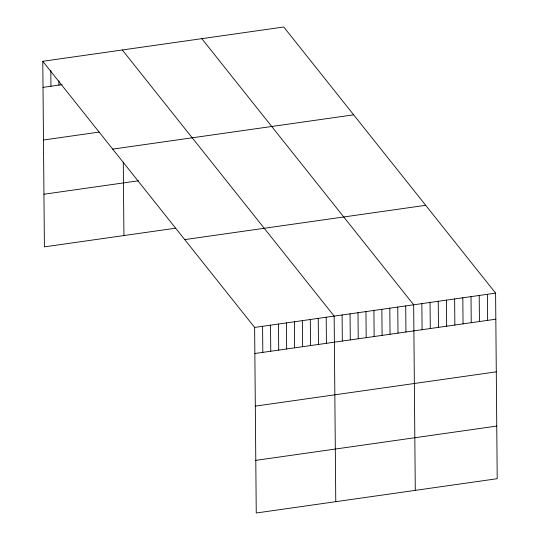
<?xml version="1.0" encoding="UTF-8"?>
<svg xmlns="http://www.w3.org/2000/svg" width="540" height="540" viewBox="0 0 540 540"><rect width="100%" height="100%" fill="white"/><g stroke="black" fill="none" stroke-linecap="round" stroke-linejoin="round"><path stroke-width="0.81" d="M42.788 61.297L283.75 27L495.599 293.132L497.212 478.703L256.25 513L254.63 327.429L42.788 61.297L44.402 246.868L175.608 228.197M43.011 87.365L62.1 84.652M43.47 140.002L99.137 132.077M112.691 149.121L353.66 114.824M43.943 194.231L138.571 180.765M184.721 239.605L425.689 205.308M254.63 327.429L495.599 293.132M254.86 353.498L495.821 319.207M255.319 406.134L496.28 371.837M255.791 460.364L496.753 426.074M201.818 38.657L413.667 304.79L415.287 490.367M122.303 49.977L334.152 316.109L335.772 501.68M487.404 294.3L487.627 320.369M479.21 295.461L479.439 321.536M471.015 296.629L471.245 322.704M462.827 297.797L463.05 323.872M454.633 298.964L454.862 325.033M446.438 300.125L446.668 326.201M438.244 301.293L438.473 327.368M430.056 302.461L430.279 328.529M421.862 303.629L422.091 329.697M405.715 305.924L405.945 331.999M397.764 307.058L397.994 333.126M389.812 308.185L390.042 334.26M381.861 309.319L382.09 335.394M373.91 310.453L374.139 336.521M365.958 311.58L366.188 337.655M358.007 312.714L358.229 338.789M350.055 313.848L350.278 339.916M342.103 314.975L342.326 341.05M326.201 317.243L326.423 343.312M318.249 318.371L318.472 344.446M310.298 319.505L310.52 345.58M302.339 320.639L302.569 346.707M294.388 321.766L294.617 347.841M286.436 322.9L286.666 348.975M278.485 324.034L278.714 350.102M270.533 325.161L270.763 351.236M262.582 326.295L262.811 352.37M123.282 162L123.923 235.548M58.88 80.899L58.914 85.104M50.828 70.254L50.963 86.238"/></g></svg>
